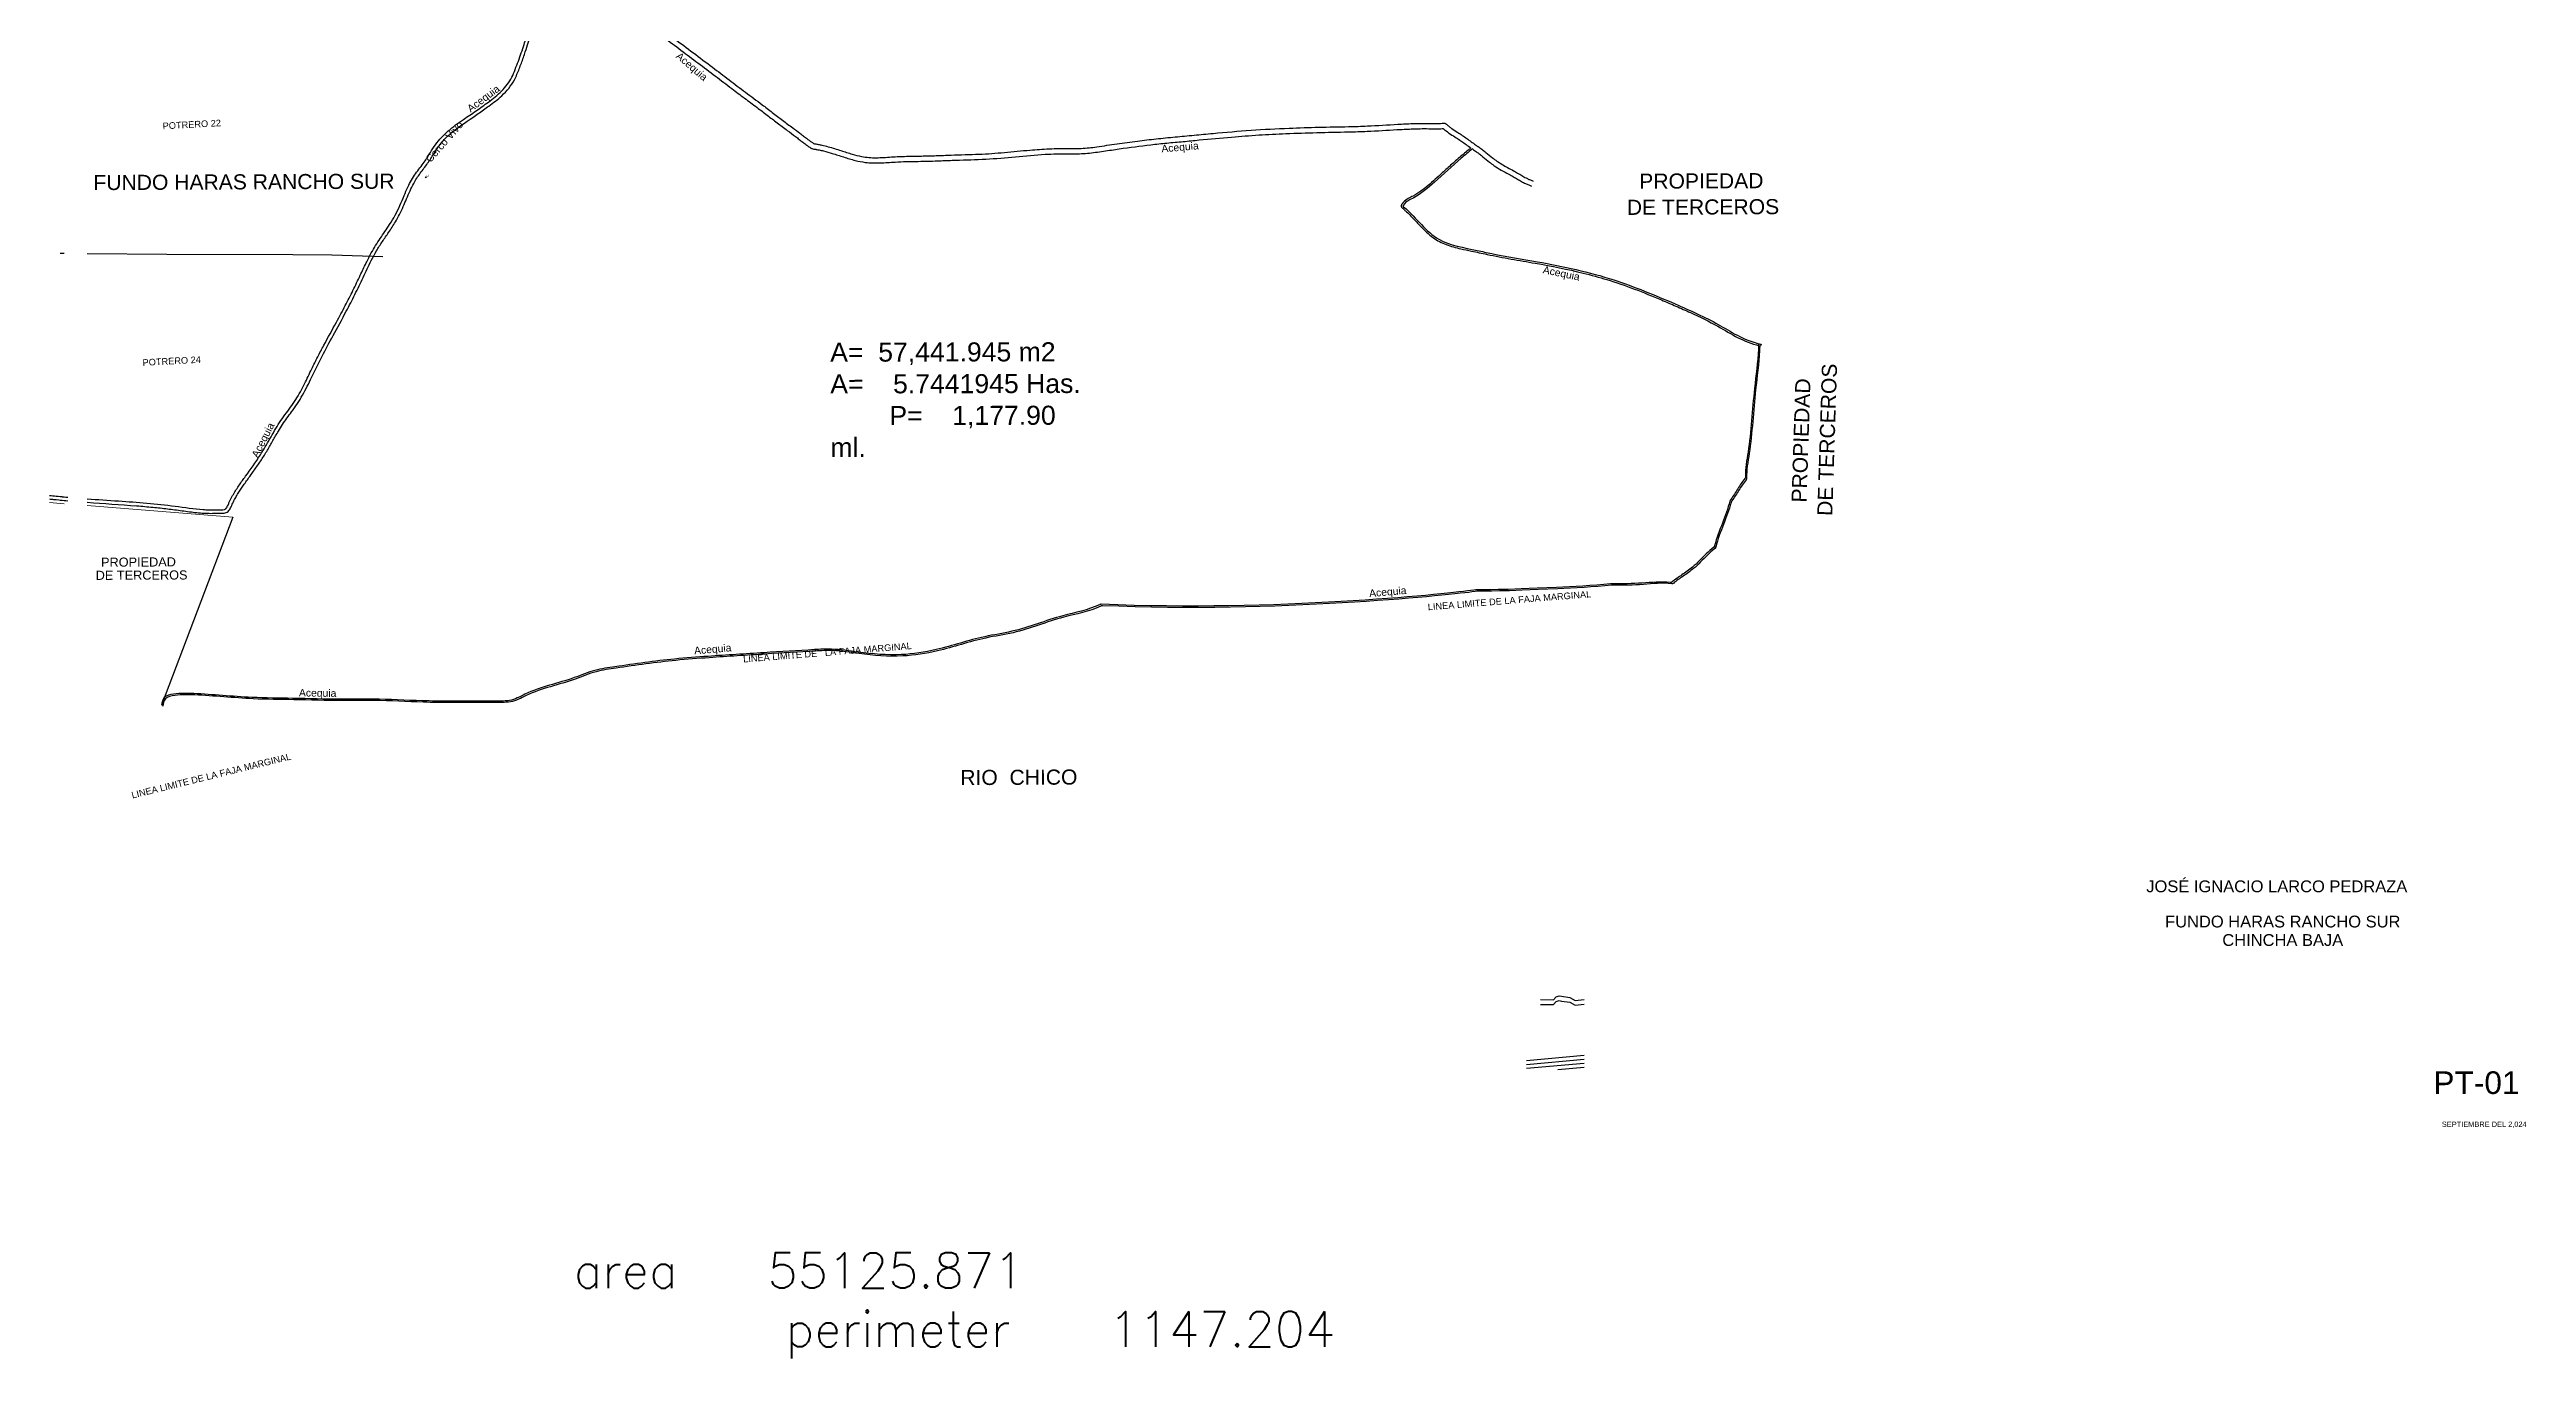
# Model space of a CAD drawing. Header units: metres. Extents: x -4524 to 2222, y -1534 to 2985.
# Drawn here: x -151 to 553, y -204 to 168 of the extents above; entities that cross this region are included whole.
import ezdxf
from ezdxf.enums import TextEntityAlignment as Align

# ---------------------------------------------------------------- set-up
doc = ezdxf.new("R2010")
doc.units = ezdxf.units.M
doc.header["$LTSCALE"] = 25.4
doc.header["$MEASUREMENT"] = 0
doc.linetypes.add('DASHED2', pattern=[0.375, 0.25, -0.125])
doc.layers.add('51', color=7, linetype='Continuous')
doc.layers.add('CANAL', color=140, linetype='Continuous')
doc.styles.add('5mm', font='simplex', dxfattribs={"height": 5})
doc.styles.add('ARIAL', font='')
doc.styles.add('CUADROS', font='')
doc.styles.add('Swis', font='', dxfattribs={"height": 1})
doc.styles.get('ARIAL').set_extended_font_data('Arial')
doc.styles.get('CUADROS').set_extended_font_data('Arial')
doc.styles.get('Swis').set_extended_font_data('Swis721 BlkOul BT')

msp = doc.modelspace()

# ---------------------------------------------------------------- hatches: boundary and pattern name
at = {"linetype": 'DASHED2'}
h = msp.add_hatch(dxfattribs=at)
h.set_pattern_fill('ANSI31', color=73, scale=9, angle=140)
h.set_pattern_definition([(185, (-35.1542, -148.9985), (0.0980502, -1.120719), [])])
h.paths.add_polyline_path([(285.08, -121.4), (285.08, -117.13), (268.75, -118.21), (268.75, -121.91)])

# ---------------------------------------------------------------- linework, layer by layer
at = {"linetype": 'Continuous'}
msp.add_line((-43.88, 131.65), (-43.88, 131.65), dxfattribs=at)
msp.add_line((-43.88, 131.65), (-43.88, 131.65), dxfattribs=at)
at = {"color": 5, "lineweight": 20}
for p, q in [((-150.69, 39.31), (-146.52, 38.99)), ((-140, 38.47), (-98.6, 35.21))]:
    msp.add_line(p, q, dxfattribs=at)
msp.add_line((-98.6, 35.21), (-118.91, -18.2))
at = {"linetype": 'Continuous'}
msp.add_circle((-43.88, 131.65), 0.1, dxfattribs=at)
at = {"layer": 'CANAL', "color": 251, "ltscale": 0.4}
for p, q in [((-147.63, 110.12), (-146.52, 110.11)), ((-140, 110.05), (-117.35, 109.87)), ((-129.29, 109.9), (-129.29, 109.9)), ((-129.29, 109.9), (-129.29, 109.9)), ((-117.35, 109.87), (-117.35, 109.87)), ((-117.35, 109.87), (-117.35, 109.87)), ((-117.35, 109.87), (-81.57, 109.73)), ((-81.57, 109.73), (-70.5, 109.68)), ((-70.5, 109.68), (-56.04, 109.22))]:
    msp.add_line(p, q, dxfattribs=at)
at = {"layer": 'CANAL', "ltscale": 0.4, "flags": 128}
for points in [[(272.72, -101.78), (276.41, -101.82), (277.14, -101.01), (278.03, -100.68), (278.69, -100.84), (280.99, -101.15), (282.55, -102.04), (285.05, -101.73)], [(272.72, -103.12), (276.41, -103.16), (277.14, -102.35), (278.03, -102.03), (278.69, -102.19), (280.99, -102.49), (282.55, -103.39), (285.05, -103.08)]]:
    msp.add_lwpolyline(points, dxfattribs=at)
at = {"layer": 'CANAL', "color": 251, "ltscale": 0.4}
for points, knots in [([(-140, 39.41), (-135.31, 39.06), (-130.62, 38.79), (-124.4, 38.29), (-122.86, 38.16), (-119.94, 37.88), (-118.57, 37.73), (-115.81, 37.41), (-114.43, 37.22), (-111.64, 36.84), (-110.25, 36.65), (-108.17, 36.44), (-107.49, 36.38), (-106.17, 36.3), (-105.52, 36.28), (-104.23, 36.28), (-103.59, 36.29), (-102.64, 36.3), (-102.36, 36.3), (-101.75, 36.3), (-101.43, 36.3), (-100.92, 36.38), (-100.73, 36.43), (-100.35, 36.58), (-100.15, 36.69), (-99.84, 36.97), (-99.7, 37.12), (-99.47, 37.45), (-99.37, 37.63), (-99.16, 38.04), (-99.06, 38.28), (-98.85, 38.74), (-98.75, 38.97), (-98.44, 39.63), (-98.22, 40.06), (-97.78, 40.89), (-97.55, 41.29), (-96.84, 42.47), (-96.34, 43.22), (-95.26, 44.79), (-94.67, 45.59), (-93.48, 47.24), (-92.88, 48.07), (-91.69, 49.77), (-91.09, 50.63), (-89.94, 52.39), (-89.37, 53.28), (-88.28, 55.09), (-87.76, 56.01), (-86.74, 57.83), (-86.23, 58.73), (-85.33, 60.25), (-84.94, 60.88), (-84.13, 62.11), (-83.71, 62.71), (-82.84, 63.91), (-82.39, 64.51), (-81.39, 65.88), (-80.84, 66.64), (-79.79, 68.21), (-79.3, 69.02), (-77.9, 71.49), (-77.08, 73.18), (-75.78, 75.88), (-75.3, 76.89), (-74.32, 78.89), (-73.82, 79.88), (-72.29, 82.85), (-71.23, 84.8), (-68.91, 89.05), (-67.65, 91.35), (-65.58, 95.23), (-64.76, 96.82), (-63.17, 100.03), (-62.41, 101.64), (-60.88, 104.87), (-60.12, 106.48), (-58.85, 108.98), (-58.37, 109.88), (-57.33, 111.67), (-56.77, 112.55), (-55.6, 114.3), (-54.99, 115.17), (-53.73, 117.02), (-53.08, 118), (-52.04, 119.7), (-51.64, 120.42), (-50.9, 121.88), (-50.56, 122.62), (-49.91, 124.11), (-49.6, 124.86), (-48.66, 127.1), (-48.03, 128.57), (-47, 130.45), (-46.71, 130.94), (-46.08, 131.9), (-45.75, 132.37), (-44.72, 133.77), (-44, 134.69), (-43.01, 136.1), (-42.71, 136.54), (-42.15, 137.42), (-41.88, 137.87), (-41.19, 138.99), (-40.77, 139.66), (-39.98, 140.78), (-39.61, 141.26), (-38.82, 142.17), (-38.41, 142.61), (-37.1, 143.88), (-36.15, 144.67), (-33.17, 146.94), (-31.01, 148.32), (-27.91, 150.46), (-26.91, 151.18), (-25.29, 152.38), (-24.68, 152.84), (-23.45, 153.81), (-22.84, 154.31), (-21.55, 155.48), (-20.88, 156.18), (-19.68, 157.69), (-19.14, 158.5), (-18.41, 159.86), (-18.17, 160.39), (-17.73, 161.44), (-17.52, 161.96), (-17.11, 163.02), (-16.91, 163.55), (-16.32, 165.15), (-15.94, 166.23), (-15.29, 168.16), (-15.02, 169.03), (-14.56, 170.55), (-14.37, 171.22), (-14.01, 172.53), (-13.84, 173.18), (-13.52, 174.33), (-13.37, 174.84), (-13.11, 175.64), (-13, 175.94), (-12.79, 176.55), (-12.68, 176.86), (-12.38, 177.8), (-12.23, 178.44), (-12.22, 179.35), (-12.25, 179.62), (-12.38, 180.14), (-12.49, 180.4), (-12.8, 180.86), (-12.97, 181.06), (-13.35, 181.43), (-13.55, 181.6), (-14.05, 182.02), (-14.35, 182.27), (-14.7, 182.65), (-14.81, 182.78), (-15.13, 183.28), (-15.27, 183.73), (-15.41, 184.63), (-15.44, 185.06), (-15.51, 185.95), (-15.54, 186.39), (-15.69, 187.92), (-15.81, 188.98), (-16.02, 191.03), (-16.12, 192.03), (-16.22, 193.86), (-16.24, 194.7), (-16.2, 196.39), (-16.16, 197.24), (-15.94, 199.96), (-15.68, 201.83), (-15.28, 204.88), (-15.12, 206.06), (-14.87, 208.22), (-14.78, 209.22), (-14.65, 211.22), (-14.62, 212.21), (-14.57, 214.37), (-14.56, 215.54), (-14.48, 217.45), (-14.44, 218.2), (-14.32, 219.7), (-14.24, 220.45), (-14.09, 221.97), (-14.01, 222.73), (-13.91, 224.19), (-13.88, 224.88), (-13.88, 226.28), (-13.91, 226.97), (-13.98, 228.34), (-14.03, 229.03), (-14.09, 230.38), (-14.11, 231.06), (-14.15, 232.42), (-14.16, 233.11), (-14.19, 234.91), (-14.22, 236.04), (-14.37, 238.3), (-14.48, 239.43), (-14.76, 241.45), (-14.92, 242.34), (-15.25, 243.88), (-15.41, 244.54), (-15.73, 245.73), (-15.88, 246.28), (-16.04, 246.82)], [550.265579, 550.265579, 550.265579, 550.265579, 564.356901, 564.356901, 569.036084, 569.036084, 573.19024, 573.19024, 577.358523, 577.358523, 581.526807, 581.526807, 583.5646, 583.5646, 585.518067, 585.518067, 587.471534, 587.471534, 588.313993, 588.313993, 589.156452, 589.156452, 589.638552, 589.638552, 590.153682, 590.153682, 590.668812, 590.668812, 591.183942, 591.183942, 591.88032, 591.88032, 592.576697, 592.576697, 593.969453, 593.969453, 595.362208, 595.362208, 598.147718, 598.147718, 601.254931, 601.254931, 604.362144, 604.362144, 607.469357, 607.469357, 610.595472, 610.595472, 613.721587, 613.721587, 616.847701, 616.847701, 619.086164, 619.086164, 621.324626, 621.324626, 623.563088, 623.563088, 626.369284, 626.369284, 629.17548, 629.17548, 634.787873, 634.787873, 638.130077, 638.130077, 641.472282, 641.472282, 648.156691, 648.156691, 656.002759, 656.002759, 661.354574, 661.354574, 666.706388, 666.706388, 672.058203, 672.058203, 675.16035, 675.16035, 678.333876, 678.333876, 681.507401, 681.507401, 685.011139, 685.011139, 687.428009, 687.428009, 689.844879, 689.844879, 692.261749, 692.261749, 697.095489, 697.095489, 698.859373, 698.859373, 700.623258, 700.623258, 704.125753, 704.125753, 705.678068, 705.678068, 707.230384, 707.230384, 709.617355, 709.617355, 711.494134, 711.494134, 713.370913, 713.370913, 717.124471, 717.124471, 724.631586, 724.631586, 728.321346, 728.321346, 730.637597, 730.637597, 732.953848, 732.953848, 735.751679, 735.751679, 738.549511, 738.549511, 740.231075, 740.231075, 741.912639, 741.912639, 743.594202, 743.594202, 746.95733, 746.95733, 749.654926, 749.654926, 751.750937, 751.750937, 753.846948, 753.846948, 755.421528, 755.421528, 756.288197, 756.288197, 757.154865, 757.154865, 758.888203, 758.888203, 759.619674, 759.619674, 760.34835, 760.34835, 761.077025, 761.077025, 761.805701, 761.805701, 762.937934, 762.937934, 763.544534, 763.544534, 765.16271, 765.16271, 766.434995, 766.434995, 767.707279, 767.707279, 770.88292, 770.88292, 773.957457, 773.957457, 776.575312, 776.575312, 779.193166, 779.193166, 784.858902, 784.858902, 788.357368, 788.357368, 791.316826, 791.316826, 794.276284, 794.276284, 797.781901, 797.781901, 800.061245, 800.061245, 802.34059, 802.34059, 804.619935, 804.619935, 806.67173, 806.67173, 808.723525, 808.723525, 810.775319, 810.775319, 812.827114, 812.827114, 814.878909, 814.878909, 818.238976, 818.238976, 821.599043, 821.599043, 824.269884, 824.269884, 826.260511, 826.260511, 827.946072, 827.946072, 827.946072, 827.946072]), ([(-140, 40.41), (-137.03, 40.19), (-134.05, 40), (-128.4, 39.61), (-125.73, 39.41), (-120.4, 38.94), (-117.73, 38.66), (-112.36, 37.96), (-109.67, 37.53), (-106.57, 37.33), (-106.09, 37.3), (-105.12, 37.28), (-104.64, 37.28), (-103.66, 37.29), (-103.16, 37.3), (-102.36, 37.3), (-102.08, 37.3), (-101.56, 37.31), (-101.32, 37.32), (-101.02, 37.39), (-100.92, 37.42), (-100.79, 37.48), (-100.74, 37.51), (-100.64, 37.59), (-100.59, 37.63), (-100.45, 37.79), (-100.35, 37.93), (-100.17, 38.26), (-100.08, 38.44), (-99.88, 38.89), (-99.76, 39.17), (-99.52, 39.69), (-99.4, 39.95), (-99.02, 40.71), (-98.76, 41.19), (-97.95, 42.6), (-97.38, 43.48), (-96.21, 45.18), (-95.62, 45.99), (-93.61, 48.76), (-92.17, 50.78), (-90.34, 53.62), (-89.88, 54.37), (-88.98, 55.89), (-88.54, 56.66), (-87.24, 58.98), (-86.36, 60.54), (-84.39, 63.54), (-83.3, 64.95), (-81.75, 67.1), (-81.25, 67.82), (-79.86, 69.99), (-79.04, 71.5), (-77.57, 74.45), (-76.9, 75.88), (-75.67, 78.43), (-75.11, 79.56), (-73.97, 81.78), (-73.38, 82.89), (-71.62, 86.19), (-70.41, 88.38), (-68.37, 92.13), (-67.52, 93.69), (-65.96, 96.68), (-65.23, 98.1), (-63.82, 100.98), (-63.14, 102.43), (-61.91, 105.04), (-61.36, 106.2), (-60.31, 108.31), (-59.83, 109.27), (-58.93, 110.92), (-58.53, 111.61), (-57.68, 112.98), (-57.24, 113.65), (-55.9, 115.65), (-54.97, 116.94), (-53.55, 119.13), (-53.02, 119.99), (-52.05, 121.78), (-51.62, 122.71), (-50.79, 124.59), (-50.39, 125.56), (-49.65, 127.32), (-49.3, 128.13), (-48.6, 129.59), (-48.26, 130.25), (-47.54, 131.51), (-47.15, 132.11), (-46.35, 133.26), (-45.93, 133.82), (-45.09, 134.93), (-44.68, 135.47), (-43.97, 136.45), (-43.68, 136.89), (-43.1, 137.78), (-42.82, 138.24), (-42.08, 139.45), (-41.61, 140.21), (-40.58, 141.67), (-40.01, 142.36), (-38.79, 143.66), (-38.14, 144.27), (-36.11, 146.02), (-34.65, 147.08), (-31.96, 148.92), (-30.74, 149.72), (-28.38, 151.35), (-27.22, 152.18), (-25.42, 153.53), (-24.76, 154.04), (-23.49, 155.07), (-22.87, 155.61), (-21.72, 156.76), (-21.19, 157.37), (-20.22, 158.67), (-19.8, 159.36), (-19.07, 160.79), (-18.77, 161.55), (-18.15, 163.1), (-17.85, 163.88), (-16.98, 166.24), (-16.44, 167.83), (-15.75, 170.05), (-15.56, 170.69), (-15.24, 171.83), (-15.1, 172.31), (-14.84, 173.28), (-14.71, 173.78), (-14.46, 174.67), (-14.35, 175.06), (-14.01, 176.12), (-13.75, 176.8), (-13.4, 177.91), (-13.28, 178.37), (-13.21, 179.06), (-13.22, 179.32), (-13.3, 179.72), (-13.35, 179.87), (-13.52, 180.15), (-13.64, 180.3), (-14.1, 180.77), (-14.53, 181.1), (-15.14, 181.65), (-15.33, 181.84), (-15.67, 182.25), (-15.81, 182.47), (-16.03, 182.91), (-16.11, 183.13), (-16.25, 183.59), (-16.29, 183.83), (-16.4, 184.46), (-16.43, 184.87), (-16.49, 185.65), (-16.52, 186.04), (-16.59, 186.8), (-16.62, 187.18), (-16.74, 188.31), (-16.82, 189.06), (-17.06, 191.29), (-17.2, 192.77), (-17.25, 195.76), (-17.17, 197.26), (-16.9, 200.26), (-16.7, 201.76), (-16.35, 204.43), (-16.19, 205.6), (-15.93, 207.75), (-15.83, 208.73), (-15.68, 210.67), (-15.64, 211.63), (-15.59, 213.57), (-15.57, 214.54), (-15.53, 216.35), (-15.5, 217.18), (-15.4, 218.84), (-15.32, 219.68), (-15.16, 221.33), (-15.07, 222.15), (-14.93, 223.78), (-14.88, 224.58), (-14.87, 226.27), (-14.92, 227.17), (-15.01, 228.75), (-15.05, 229.44), (-15.11, 230.81), (-15.13, 231.49), (-15.15, 232.86), (-15.16, 233.54), (-15.2, 235.32), (-15.24, 236.43), (-15.4, 238.63), (-15.52, 239.73), (-15.81, 241.68), (-15.97, 242.53), (-16.36, 244.26), (-16.6, 245.14), (-16.9, 246.2), (-16.95, 246.37), (-17, 246.54)], [550.192142, 550.192142, 550.192142, 550.192142, 559.136067, 559.136067, 567.175553, 567.175553, 575.215039, 575.215039, 583.254525, 583.254525, 584.758451, 584.758451, 586.262376, 586.262376, 587.766302, 587.766302, 588.543117, 588.543117, 589.319932, 589.319932, 589.751187, 589.751187, 590.059483, 590.059483, 590.367779, 590.367779, 590.98437, 590.98437, 591.600961, 591.600961, 592.389055, 592.389055, 593.177149, 593.177149, 594.753336, 594.753336, 597.905711, 597.905711, 601.005949, 601.005949, 608.434915, 608.434915, 611.09594, 611.09594, 613.756965, 613.756965, 619.079014, 619.079014, 624.401064, 624.401064, 627.056072, 627.056072, 632.267097, 632.267097, 636.99239, 636.99239, 640.731095, 640.731095, 644.4698, 644.4698, 651.94721, 651.94721, 657.290943, 657.290943, 662.108876, 662.108876, 666.926808, 666.926808, 670.770735, 670.770735, 673.961998, 673.961998, 676.347972, 676.347972, 678.733945, 678.733945, 683.505892, 683.505892, 686.610701, 686.610701, 689.71551, 689.71551, 692.820319, 692.820319, 695.429947, 695.429947, 697.624541, 697.624541, 699.711527, 699.711527, 701.798514, 701.798514, 703.854081, 703.854081, 705.459907, 705.459907, 707.065732, 707.065732, 709.704577, 709.704577, 712.343422, 712.343422, 714.982267, 714.982267, 720.259956, 720.259956, 724.558942, 724.558942, 728.857928, 728.857928, 731.355352, 731.355352, 733.852776, 733.852776, 736.3502, 736.3502, 738.847624, 738.847624, 741.345048, 741.345048, 743.842472, 743.842472, 748.83732, 748.83732, 750.892786, 750.892786, 752.45942, 752.45942, 754.026053, 754.026053, 755.228453, 755.228453, 757.123814, 757.123814, 758.523912, 758.523912, 759.503718, 759.503718, 760.234562, 760.234562, 760.965405, 760.965405, 762.476614, 762.476614, 763.208213, 763.208213, 763.854818, 763.854818, 764.501423, 764.501423, 765.148028, 765.148028, 766.272654, 766.272654, 767.39728, 767.39728, 768.521906, 768.521906, 770.771158, 770.771158, 775.269661, 775.269661, 779.768165, 779.768165, 784.266669, 784.266669, 787.775642, 787.775642, 790.732346, 790.732346, 793.651709, 793.651709, 796.571072, 796.571072, 799.050485, 799.050485, 801.529897, 801.529897, 804.00931, 804.00931, 806.468252, 806.468252, 809.197219, 809.197219, 811.238861, 811.238861, 813.280504, 813.280504, 815.322146, 815.322146, 818.666646, 818.666646, 822.011147, 822.011147, 824.631637, 824.631637, 827.413138, 827.413138, 827.946072, 827.946072, 827.946072, 827.946072]), ([(-150.69, 41.36), (-150.07, 41.3), (-149.45, 41.24), (-148.06, 41.1), (-147.29, 41.03), (-146.52, 40.96)], [539.46026, 539.46026, 539.46026, 539.46026, 541.323998, 541.323998, 543.642973, 543.642973, 543.642973, 543.642973]), ([(-150.69, 40.35), (-150.32, 40.32), (-149.96, 40.28), (-148.57, 40.15), (-147.55, 40.05), (-146.52, 39.95)], [539.557319, 539.557319, 539.557319, 539.557319, 540.65572, 540.65572, 543.735459, 543.735459, 543.735459, 543.735459]), ([(-147.63, 41.06), (-146.93, 40.99), (-146.23, 40.93), (-145.53, 40.87), (-145.53, 40.87), (-145.53, 40.87), (-145.52, 40.87)], [542.531183, 542.531183, 542.531183, 542.531183, 544.645257, 544.645257, 544.645257, 544.647832, 544.647832, 544.647832, 544.647832]), ([(-147.63, 40.05), (-146.93, 39.99), (-146.23, 39.93), (-145.53, 39.86), (-145.53, 39.86), (-145.53, 39.86), (-145.52, 39.86)], [542.626905, 542.626905, 542.626905, 542.626905, 544.735166, 544.735166, 544.735166, 544.737794, 544.737794, 544.737794, 544.737794])]:
    msp.add_open_spline(points, degree=3, knots=knots, dxfattribs=at)
at = {"layer": 'CANAL', "color": 140, "ltscale": 0.4}
for points, knots in [([(3.31, 187.82), (3.47, 187.64), (3.65, 187.46), (4.01, 187.11), (4.19, 186.94), (4.75, 186.44), (5.13, 186.13), (6.29, 185.23), (7.08, 184.67), (8.6, 183.55), (9.35, 182.97), (11.24, 181.48), (12.38, 180.57), (14.65, 178.75), (15.79, 177.83), (19.2, 175.09), (21.48, 173.26), (26.98, 168.98), (30.22, 166.56), (35.11, 162.9), (36.77, 161.66), (39.97, 159.23), (41.53, 158.03), (44.27, 155.95), (45.46, 155.05), (47.84, 153.28), (49.03, 152.39), (51.17, 150.79), (52.12, 150.06), (54.02, 148.61), (54.97, 147.87), (56.89, 146.43), (57.85, 145.71), (59.6, 144.41), (60.39, 143.82), (61.5, 142.97), (61.84, 142.71), (62.51, 142.19), (62.85, 141.93), (63.48, 141.45), (63.77, 141.22), (64.23, 140.88), (64.4, 140.76), (64.69, 140.55), (64.82, 140.46), (65.03, 140.31), (65.11, 140.25), (65.25, 140.16), (65.3, 140.13), (65.41, 140.05), (65.47, 140.02), (65.6, 139.95), (65.66, 139.92), (65.85, 139.84), (65.98, 139.8), (66.26, 139.72), (66.41, 139.7), (66.66, 139.66), (66.77, 139.64), (66.98, 139.61), (67.09, 139.59), (67.41, 139.53), (67.62, 139.49), (68.25, 139.36), (68.67, 139.27), (69.92, 138.96), (70.74, 138.72), (72.63, 138.15), (73.7, 137.79), (75.88, 137.1), (76.99, 136.76), (79.04, 136.24), (79.98, 136.05), (81.64, 135.83), (82.36, 135.77), (83.78, 135.73), (84.49, 135.74), (86.62, 135.81), (88.02, 135.93), (91.58, 136.14), (93.74, 136.17), (97.02, 136.22), (98.11, 136.24), (100.3, 136.31), (101.39, 136.35), (103.89, 136.44), (105.3, 136.5), (109.51, 136.64), (112.34, 136.68), (118.01, 136.99), (120.82, 137.26), (126.44, 137.79), (129.24, 138.05), (133.12, 138.27), (134.19, 138.31), (137.43, 138.37), (139.61, 138.31), (142.56, 138.4), (143.31, 138.44), (145.6, 138.64), (147.11, 138.88), (150.1, 139.32), (151.59, 139.54), (156.07, 140.18), (159.05, 140.58), (163.57, 141.1), (165.09, 141.26), (168.14, 141.55), (169.68, 141.69), (172.74, 141.98), (174.27, 142.13), (178.86, 142.57), (181.92, 142.86), (187.55, 143.34), (190.12, 143.53), (195.26, 143.85), (197.84, 143.98), (203.33, 144.21), (206.25, 144.3), (212.16, 144.45), (215.15, 144.5), (219.93, 144.62), (221.72, 144.67), (226.3, 144.86), (229.1, 145.05), (233.25, 145.29), (234.62, 145.36), (236.83, 145.44), (237.66, 145.47), (239.33, 145.5), (240.16, 145.5), (241.44, 145.48), (241.89, 145.47), (242.82, 145.44), (243.3, 145.44), (244.2, 145.46), (244.62, 145.5), (245.05, 145.56)], [0, 0, 0, 0, 0.71649, 0.71649, 1.43298, 1.43298, 2.86596, 2.86596, 5.731919, 5.731919, 8.597879, 8.597879, 12.972835, 12.972835, 17.34779, 17.34779, 26.097701, 26.097701, 38.212654, 38.212654, 44.432334, 44.432334, 50.298581, 50.298581, 54.753362, 54.753362, 59.208143, 59.208143, 62.800166, 62.800166, 66.392189, 66.392189, 69.984212, 69.984212, 72.935182, 72.935182, 74.216167, 74.216167, 75.497152, 75.497152, 76.587642, 76.587642, 77.190222, 77.190222, 77.657944, 77.657944, 77.942546, 77.942546, 78.129961, 78.129961, 78.268746, 78.268746, 78.40753, 78.40753, 78.685099, 78.685099, 79.074418, 79.074418, 79.402655, 79.402655, 79.730892, 79.730892, 80.387367, 80.387367, 81.700316, 81.700316, 84.326215, 84.326215, 87.722677, 87.722677, 91.119138, 91.119138, 93.906645, 93.906645, 95.992875, 95.992875, 98.079105, 98.079105, 102.251566, 102.251566, 108.80351, 108.80351, 112.074318, 112.074318, 115.345127, 115.345127, 119.574613, 119.574613, 128.033584, 128.033584, 136.492555, 136.492555, 144.951527, 144.951527, 148.215198, 148.215198, 154.742539, 154.742539, 156.959579, 156.959579, 161.488974, 161.488974, 166.01837, 166.01837, 175.07716, 175.07716, 179.690475, 179.690475, 184.30379, 184.30379, 188.917105, 188.917105, 198.143735, 198.143735, 205.891221, 205.891221, 213.638707, 213.638707, 222.408677, 222.408677, 231.392572, 231.392572, 236.726742, 236.726742, 245.130273, 245.130273, 249.250833, 249.250833, 251.761412, 251.761412, 254.27199, 254.27199, 255.671358, 255.671358, 257.070726, 257.070726, 258.238289, 258.238289, 258.238289, 258.238289]), ([(4.39, 188.85), (4.6, 188.63), (4.8, 188.43), (5.21, 188.04), (5.42, 187.85), (6.08, 187.29), (6.54, 186.93), (7.62, 186.13), (8.24, 185.69), (9.47, 184.77), (10.08, 184.3), (11.57, 183.13), (12.46, 182.42), (14.24, 181), (15.13, 180.29), (17.79, 178.15), (19.56, 176.73), (23.11, 173.9), (24.89, 172.5), (28.49, 169.74), (30.31, 168.37), (33.94, 165.65), (35.76, 164.3), (39.14, 161.75), (40.7, 160.56), (43.82, 158.17), (45.38, 156.99), (48.52, 154.64), (50.1, 153.47), (52.64, 151.56), (53.6, 150.82), (55.52, 149.34), (56.48, 148.61), (58.41, 147.16), (59.39, 146.44), (61.04, 145.2), (61.72, 144.69), (62.75, 143.91), (63.1, 143.63), (63.8, 143.09), (64.15, 142.83), (64.72, 142.39), (64.95, 142.22), (65.34, 141.93), (65.49, 141.82), (65.74, 141.65), (65.83, 141.58), (65.99, 141.47), (66.05, 141.43), (66.24, 141.3), (66.27, 141.28), (66.43, 141.22), (66.55, 141.2), (66.82, 141.15), (66.99, 141.13), (67.32, 141.07), (67.48, 141.04), (67.96, 140.95), (68.27, 140.89), (69.21, 140.68), (69.83, 140.53), (71.66, 140.03), (72.86, 139.64), (75.12, 138.91), (76.2, 138.56), (78.16, 138), (79.04, 137.78), (80.61, 137.47), (81.29, 137.37), (82.66, 137.25), (83.36, 137.23), (85.47, 137.24), (86.91, 137.35), (89.07, 137.5), (89.79, 137.54), (91.22, 137.6), (91.93, 137.62), (94.07, 137.68), (95.48, 137.69), (98.29, 137.75), (99.69, 137.79), (102.49, 137.89), (103.9, 137.94), (106.63, 138.05), (107.96, 138.08), (110.61, 138.16), (111.94, 138.2), (114.46, 138.3), (115.66, 138.36), (118.07, 138.53), (119.27, 138.63), (122.89, 138.95), (125.3, 139.2), (129.53, 139.56), (131.34, 139.69), (134.13, 139.81), (135.11, 139.83), (137.05, 139.85), (138.02, 139.84), (140.09, 139.84), (141.2, 139.85), (143.03, 139.93), (143.76, 139.98), (145.22, 140.13), (145.95, 140.23), (147.64, 140.47), (148.6, 140.62), (150.52, 140.9), (151.48, 141.04), (154.37, 141.45), (156.29, 141.72), (159.99, 142.19), (161.76, 142.41), (165.34, 142.79), (167.14, 142.96), (170.73, 143.3), (172.52, 143.47), (176.11, 143.81), (177.91, 143.99), (183.3, 144.49), (186.9, 144.8), (194.11, 145.3), (197.72, 145.48), (204.14, 145.74), (206.95, 145.83), (212.58, 145.96), (215.4, 146.01), (219.99, 146.12), (221.76, 146.17), (226.42, 146.37), (229.31, 146.57), (233.61, 146.81), (235, 146.88), (237.17, 146.95), (237.96, 146.97), (239.52, 147), (240.31, 147), (241.4, 146.98), (241.72, 146.97), (242.34, 146.96), (242.65, 146.95), (243.55, 146.94), (244.15, 146.95), (244.8, 147.03), (244.85, 147.04), (244.93, 147.05), (244.95, 147.06), (245.03, 147.07), (245.07, 147.07), (245.19, 147.08), (245.26, 147.08), (245.4, 147.06), (245.46, 147.05), (245.59, 147.01), (245.64, 146.98), (245.81, 146.89), (245.89, 146.83), (245.99, 146.73), (246.02, 146.71), (246.08, 146.65), (246.11, 146.62), (246.21, 146.54), (246.27, 146.48), (246.46, 146.31), (246.59, 146.21), (246.98, 145.89), (247.25, 145.7), (248.06, 145.12), (248.62, 144.77), (249.62, 144.14), (250.06, 143.86), (250.92, 143.29), (251.34, 143), (252.6, 142.1), (253.43, 141.49), (254.59, 140.67), (254.91, 140.45), (255.58, 139.99), (255.91, 139.76), (256.58, 139.26), (256.9, 139.01), (257.85, 138.24), (258.46, 137.71), (259.47, 136.89), (259.87, 136.58), (260.75, 135.95), (261.25, 135.63), (262.29, 135.02), (262.82, 134.73), (263.91, 134.14), (264.47, 133.85), (265.42, 133.33), (265.82, 133.11), (266.6, 132.65), (266.98, 132.42), (267.76, 131.95), (268.17, 131.72), (268.85, 131.36), (269.12, 131.22), (269.67, 130.98), (269.96, 130.86), (270.38, 130.69), (270.52, 130.64), (270.65, 130.59)], [0, 0, 0, 0, 0.901091, 0.901091, 1.802182, 1.802182, 3.604364, 3.604364, 5.877908, 5.877908, 8.151452, 8.151452, 11.561659, 11.561659, 14.971866, 14.971866, 21.79228, 21.79228, 28.612694, 28.612694, 35.433108, 35.433108, 42.230296, 42.230296, 48.119192, 48.119192, 54.008088, 54.008088, 59.896984, 59.896984, 63.530303, 63.530303, 67.163623, 67.163623, 70.796943, 70.796943, 73.341855, 73.341855, 74.666947, 74.666947, 75.99204, 75.99204, 76.864484, 76.864484, 77.446765, 77.446765, 77.794909, 77.794909, 78.02922, 78.02922, 78.497844, 78.497844, 78.966467, 78.966467, 79.43509, 79.43509, 79.903713, 79.903713, 80.84096, 80.84096, 82.715453, 82.715453, 86.464439, 86.464439, 89.847775, 89.847775, 92.635282, 92.635282, 94.802405, 94.802405, 96.969527, 96.969527, 101.303771, 101.303771, 103.426637, 103.426637, 105.549502, 105.549502, 109.795233, 109.795233, 114.01221, 114.01221, 118.229186, 118.229186, 122.207545, 122.207545, 126.185904, 126.185904, 129.823377, 129.823377, 133.46085, 133.46085, 140.735797, 140.735797, 146.151857, 146.151857, 149.043647, 149.043647, 151.935437, 151.935437, 155.281443, 155.281443, 157.52796, 157.52796, 159.774478, 159.774478, 162.681521, 162.681521, 165.588565, 165.588565, 171.402652, 171.402652, 176.748328, 176.748328, 182.158373, 182.158373, 187.568417, 187.568417, 192.978461, 192.978461, 203.79855, 203.79855, 214.618638, 214.618638, 223.033216, 223.033216, 231.486897, 231.486897, 236.823022, 236.823022, 245.550671, 245.550671, 249.707127, 249.707127, 252.027827, 252.027827, 254.348526, 254.348526, 255.295852, 255.295852, 256.243179, 256.243179, 258.137832, 258.137832, 258.29314, 258.29314, 258.37038, 258.37038, 258.447621, 258.447621, 258.524851, 258.524851, 258.575626, 258.575626, 258.626401, 258.626401, 258.755442, 258.755442, 258.884483, 258.884483, 259.013524, 259.013524, 259.271606, 259.271606, 259.78777, 259.78777, 260.820097, 260.820097, 262.884752, 262.884752, 264.41947, 264.41947, 265.954188, 265.954188, 269.023624, 269.023624, 270.225649, 270.225649, 271.427675, 271.427675, 272.629701, 272.629701, 275.033753, 275.033753, 276.596762, 276.596762, 278.45156, 278.45156, 280.306358, 280.306358, 282.181666, 282.181666, 283.509695, 283.509695, 284.837724, 284.837724, 286.276767, 286.276767, 287.244359, 287.244359, 288.21195, 288.21195, 288.633756, 288.633756, 288.633756, 288.633756]), ([(245.05, 145.56), (245.32, 145.31), (245.6, 145.08), (246.42, 144.43), (246.98, 144.04), (248.08, 143.33), (248.62, 143), (249.56, 142.4), (249.96, 142.13), (250.77, 141.57), (251.17, 141.28), (252.02, 140.67), (252.47, 140.34), (252.92, 140.02)], [258.908329, 258.908329, 258.908329, 258.908329, 259.892942, 259.892942, 261.862169, 261.862169, 263.795248, 263.795248, 265.29574, 265.29574, 266.796232, 266.796232, 268.444252, 268.444252, 268.444252, 268.444252]), ([(252.92, 140.02), (252.67, 139.81), (252.42, 139.61), (251.2, 138.6), (250.24, 137.8), (248.34, 136.15), (247.41, 135.32), (245.58, 133.66), (244.69, 132.84), (243.12, 131.42), (242.45, 130.82), (241.1, 129.62), (240.41, 129.03), (239.29, 128.15), (238.86, 127.83), (238.07, 127.27), (237.7, 127.03), (237.06, 126.64), (236.8, 126.5), (236.09, 126.12), (235.63, 125.91), (234.68, 125.37), (234.21, 125.05), (233.71, 124.52), (233.63, 124.43), (233.51, 124.29), (233.48, 124.25), (233.41, 124.15), (233.37, 124.11), (233.31, 124.03), (233.29, 123.99), (233.23, 123.9), (233.21, 123.85), (233.17, 123.73), (233.15, 123.67), (233.14, 123.52), (233.15, 123.45), (233.19, 123.32), (233.22, 123.26), (233.3, 123.14), (233.35, 123.08), (233.43, 123), (233.46, 122.98), (233.52, 122.93), (233.54, 122.91), (233.63, 122.83), (233.68, 122.78), (233.84, 122.64), (233.95, 122.54), (234.27, 122.25), (234.48, 122.06), (235.09, 121.47), (235.49, 121.08), (236.64, 119.9), (237.36, 119.12), (238.81, 117.59), (239.55, 116.83), (240.94, 115.55), (241.59, 115), (242.83, 114.11), (243.41, 113.75), (244.64, 113.11), (245.28, 112.83), (247.25, 112.09), (248.65, 111.71), (251.07, 111.15), (252.07, 110.94), (253.82, 110.59), (254.57, 110.43), (256.05, 110.12), (256.78, 109.96), (258.64, 109.55), (259.78, 109.32), (262.05, 108.88), (263.2, 108.67), (266.63, 108.07), (268.92, 107.69), (275.8, 106.49), (280.36, 105.59), (287.1, 103.92), (289.33, 103.31), (294.17, 101.84), (296.77, 100.94), (301.93, 98.99), (304.49, 97.94), (308.42, 96.27), (309.79, 95.68), (312.53, 94.49), (313.91, 93.89), (317.98, 92.05), (320.63, 90.77), (324.97, 88.32), (326.78, 87.17), (330.58, 85.26), (332.5, 84.47), (334.95, 83.84)], [0.913185, 0.913185, 0.913185, 0.913185, 1.879837, 1.879837, 5.639512, 5.639512, 9.399187, 9.399187, 13.04077, 13.04077, 15.729982, 15.729982, 18.419194, 18.419194, 20.050306, 20.050306, 21.417298, 21.417298, 22.364416, 22.364416, 23.924564, 23.924564, 25.484712, 25.484712, 25.785169, 25.785169, 25.92686, 25.92686, 26.066891, 26.066891, 26.15773, 26.15773, 26.228564, 26.228564, 26.289124, 26.289124, 26.339913, 26.339913, 26.390702, 26.390702, 26.488162, 26.488162, 26.585622, 26.585622, 26.683082, 26.683082, 26.878001, 26.878001, 27.26784, 27.26784, 28.047517, 28.047517, 29.606872, 29.606872, 32.725582, 32.725582, 35.943328, 35.943328, 38.605428, 38.605428, 40.713731, 40.713731, 42.822034, 42.822034, 47.03864, 47.03864, 49.997748, 49.997748, 52.253292, 52.253292, 54.508836, 54.508836, 57.988217, 57.988217, 61.467598, 61.467598, 68.42636, 68.42636, 82.343884, 82.343884, 89.321306, 89.321306, 97.656092, 97.656092, 105.990879, 105.990879, 110.40997, 110.40997, 114.829061, 114.829061, 123.667243, 123.667243, 130.607219, 130.607219, 136.511364, 136.511364, 136.511364, 136.511364]), ([(253.34, 139.72), (252.28, 138.84), (248.6, 135.82), (243.39, 130.91), (237.91, 126.2), (234.46, 124.87), (233.59, 123.53), (237.68, 120), (242.09, 113.13), (252.46, 111.46), (261.73, 109.34), (274.85, 107.34), (292.62, 103.49), (309.26, 96.51), (323.54, 90.19), (330.09, 85.53), (335.38, 84.26), (335.32, 84.06), (335.29, 83.96), (335.29, 83.95)], [0.777215, 0.777215, 0.777215, 0.777215, 4.901727, 15.053357, 22.41503, 26.067385, 26.317376, 26.567929, 40.195033, 51.555266, 55.774023, 68.957222, 91.242382, 109.972691, 123.484048, 136.669471, 136.91948, 137.169482, 137.19351, 137.19351, 137.19351, 137.19351]), ([(253.34, 139.72), (253.72, 139.45), (254.11, 139.18), (254.81, 138.7), (255.13, 138.47), (255.74, 138.01), (256.05, 137.77), (256.96, 137.03), (257.57, 136.5), (258.61, 135.67), (259.02, 135.35), (260.13, 134.55), (260.84, 134.12), (262.28, 133.31), (263, 132.93), (264.17, 132.31), (264.62, 132.06), (265.42, 131.61), (265.78, 131.39), (266.52, 130.95), (266.89, 130.72), (267.65, 130.29), (268.04, 130.08), (268.74, 129.75), (269.04, 129.62), (269.6, 129.39), (269.85, 129.29), (270.11, 129.19)], [268.956312, 268.956312, 268.956312, 268.956312, 270.34079, 270.34079, 271.537573, 271.537573, 272.734356, 272.734356, 275.127922, 275.127922, 276.650522, 276.650522, 279.075292, 279.075292, 281.500062, 281.500062, 283.048238, 283.048238, 284.332835, 284.332835, 285.617432, 285.617432, 286.886131, 286.886131, 287.824631, 287.824631, 288.633756, 288.633756, 288.633756, 288.633756])]:
    msp.add_open_spline(points, degree=3, knots=knots, dxfattribs=at)
for points in [[(334.63, 84.23), (334.57, 82.87), (333.46, 71.76), (331.62, 53.63), (330.9, 46.63), (330.88, 46.38), (330.74, 46.17), (328.71, 43.19), (326.72, 40.21), (326.58, 40), (326.5, 39.77), (324.36, 33.53), (322.14, 27.05), (322.06, 26.81), (321.88, 26.64), (317.84, 22.86), (315.82, 20.97), (312.86, 18.81), (310.1, 16.79), (309.9, 16.65), (309.64, 16.64), (301.59, 16.47), (293.04, 16.28), (292.79, 16.28), (292.56, 16.26), (277.27, 15.25), (252.87, 14.34, 104), (147.96, 10.45), (147.71, 10.44), (147.48, 10.35), (137.02, 7.18), (122.6, 2.78), (114.87, 1.26), (101.1, -2.4), (91.26, -3.83), (78.92, -3.13), (71.37, -2.29), (66.49, -2.42), (52.2, -3.28), (36.31, -4.33), (26.82, -5.08), (9.88, -7.27), (4.19, -8.3), (-1.71, -10.37), (-15.69, -15.09), (-20.09, -16.87), (-22.53, -17.01), (-37, -17.05), (-44.86, -16.94), (-58.83, -16.46), (-67.87, -16.49), (-81.65, -16.26), (-93.21, -15.99), (-109.74, -14.9), (-115.45, -15.04), (-118.12, -16.04), (-118.91, -18.2)], [(334.95, 83.84), (334.89, 82.49), (333.78, 71.38), (331.94, 53.25), (331.22, 46.24), (331.2, 46), (331.06, 45.79), (329.03, 42.81), (327.04, 39.83), (326.9, 39.62), (326.82, 39.38), (324.68, 33.15), (322.46, 26.66), (322.38, 26.43), (322.2, 26.26), (318.16, 22.47), (316.14, 20.59), (313.18, 18.43), (310.42, 16.4), (310.22, 16.26), (309.96, 16.26), (301.91, 16.08), (293.36, 15.9), (293.11, 15.9), (292.88, 15.88), (277.59, 14.87), (253.19, 13.96, 104), (148.28, 10.06), (148.03, 10.05), (147.8, 9.96), (137.34, 6.8), (122.92, 2.4), (115.19, 0.88), (101.42, -2.78), (91.58, -4.21), (79.24, -3.52), (71.69, -2.67), (66.81, -2.81), (52.52, -3.67), (36.63, -4.71), (27.14, -5.47), (10.2, -7.65), (4.51, -8.68), (-1.39, -10.76), (-15.37, -15.47), (-19.77, -17.25), (-22.21, -17.39), (-36.68, -17.44), (-44.54, -17.33), (-58.51, -16.85), (-67.55, -16.87), (-81.32, -16.64), (-92.89, -16.37), (-109.42, -15.28), (-115.13, -15.42), (-117.8, -16.42), (-118.59, -18.58)]]:
    msp.add_spline(points, degree=3, dxfattribs=at)
msp.add_open_spline([(335.32, 84.22), (335.32, 84.22), (335.32, 84.22), (335.32, 84.22)], degree=3, dxfattribs=at)

# ---------------------------------------------------------------- texts
at = {"color": 4, "style": 'ARIAL'}
for s, p in [('POTRERO 22', (-110.29, 146.69)), ('POTRERO 24', (-115.99, 79.52))]:
    msp.add_text(s, height=1.874, rotation=3.12454, dxfattribs=at).set_placement(p, align=Align.MIDDLE)
for s, rotation, p in [('LINEA LIMITE DE LA FAJA MARGINAL', 4.57111, (240.76, 8.75)), ('LINEA LIMITE DE   LA FAJA MARGINAL', 4.57111, (46.35, -6.07)), ('LINEA LIMITE DE LA FAJA MARGINAL', 13.8026, (-127.16, -44.69, 0))]:
    msp.add_text(s, height=1.8741, rotation=rotation, dxfattribs=at).set_placement(p)
at = {"color": 7, "style": 'ARIAL'}
msp.add_text('JOSÉ IGNACIO LARCO PEDRAZA', height=3.3507, dxfattribs=at).set_placement((444.71, -71.29))
for s, p in [('FUNDO HARAS RANCHO SUR', (483.47, -79.61)), ('CHINCHA BAJA', (483.47, -84.86))]:
    msp.add_text(s, height=3.3507, dxfattribs=at).set_placement(p, align=Align.MIDDLE)
msp.add_text('SEPTIEMBRE DEL 2,024', height=1.5061, rotation=0.00168, dxfattribs=at).set_placement((528.65, -137.92))
at = {"color": 7, "lineweight": 9, "style": '5mm'}
for s, p in [(' area   55125.871', (-8.76, -183.65)), ('         perimeter   1147.204', (-8.76, -200.32))]:
    msp.add_text(s, height=10, dxfattribs=at).set_placement(p)
at = {"color": 2, "insert": (-43.94, 131.99), "char_height": 0.2, "attachment_point": 4, "rotation": 45.80543}
msp.add_mtext('65', dxfattribs=at)
at = {"color": 1, "insert": (-43.74, 131.8), "char_height": 0.2, "attachment_point": 4, "rotation": 45.80543}
msp.add_mtext('100.511', dxfattribs=at)
at = {"color": 3, "insert": (-43.54, 131.6), "char_height": 0.2, "attachment_point": 4, "rotation": 45.80543}
msp.add_mtext('CERCO', dxfattribs=at)
at = {"color": 7, "insert": (538.47, -125.4), "char_height": 6.428, "attachment_point": 5, "rotation": 0.00166, "style": 'Swis'}
msp.add_mtext('PT-01', dxfattribs=at)
at = {"layer": '51', "color": 7, "linetype": 'Continuous', "style": 'CUADROS'}
for s, height, rotation, p in [('Acequia ', 2.102, 319.48144, (27, 165.78)), ('Acequia ', 2.102, 36.94406, (-31.1, 150.02, 0.23)), ('Acequia ', 2.102, 5.01536, (165.13, 138.73)), ('PROPIEDAD ', 4.287, 0.27095, (300.74, 128.43)), ('DE TERCEROS', 4.2874, 0.27095, (297.22, 121.01)), ('Acequia ', 2.102, 348.32918, (273.23, 104.48)), ('DE TERCEROS', 4.2874, 88.17767, (355.55, 35.49)), ('PROPIEDAD ', 4.287, 88.17767, (348.25, 39.28)), ('Acequia ', 2.102, 62.8869, (-91.58, 51.9, 0.23)), ('PROPIEDAD ', 2.585, 0.27095, (-136.06, 21.11)), ('DE TERCEROS', 2.5848, 0.27095, (-137.58, 17.38)), ('Acequia ', 2.102, 5.01536, (224.13, 12.5)), ('Acequia ', 2.102, 5.01536, (32.44, -3.78)), ('Acequia ', 2.102, 359.08177, (-79.87, -15.68)), ('RIO  CHICO', 4.287, 0.27095, (107.94, -40.88))]:
    msp.add_text(s, height=height, rotation=rotation, dxfattribs=at).set_placement(p)
for s, height, rotation, p in [('Cerco Vivo', 2.102, 48.7351, (-38.62, 141.81)), ('FUNDO HARAS RANCHO SUR', 4.2874, 0.27095, (-95.48, 130.39))]:
    msp.add_text(s, height=height, rotation=rotation, dxfattribs=at).set_placement(p, align=Align.MIDDLE)
at = {"layer": '51', "color": 6, "linetype": 'Continuous', "insert": (70.99, 84.73), "char_height": 5.4043, "width": 71.2543, "attachment_point": 1, "rotation": 0.10908, "style": 'CUADROS'}
msp.add_mtext('{\\fArial|b0|i0|c238|p34;A=  57,441.945 m2\\PA=    5.7441945 Has.         P=    1,177.90 ml.}', dxfattribs=at)

doc.saveas('drawing.dxf')
